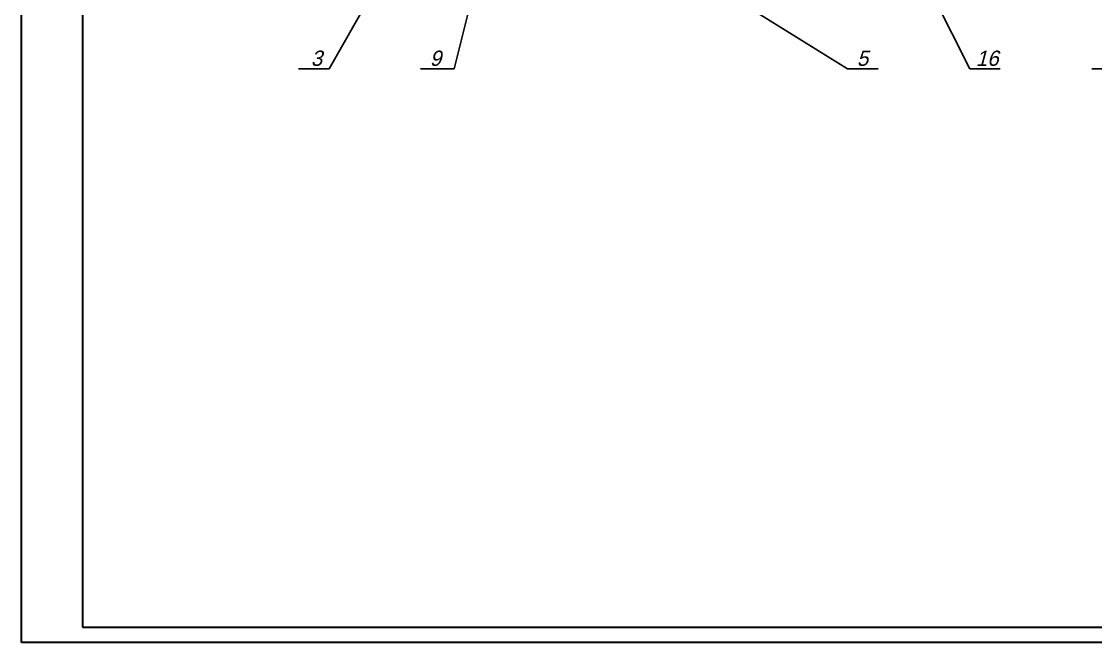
# Model space of a CAD drawing. Extents: x -1 to 839, y 2 to 596.
# Drawn here: x -0.8 to 351.3, y 2.1 to 205.5 of the extents above; entities that cross this region are included whole.
import ezdxf

# ---------------------------------------------------------------- set-up
doc = ezdxf.new("R2010")
doc.units = 0
doc.header["$MEASUREMENT"] = 0
doc.layers.get('0').update_dxf_attribs({"linetype": 'CONTINUOUS'})
doc.layers.add('Рамка', color=52, linetype='CONTINUOUS', lineweight=35)
doc.styles.add('CYRWIN', font='cyrwin.shx', dxfattribs={"oblique": 15, "height": 5})

msp = doc.modelspace()

# ---------------------------------------------------------------- linework, layer by layer
at = {"color": 5, "linetype": 'ByBlock'}
for p, q in [((164, 283), (141, 190)), ((142, 264), (100, 190)), ((274, 262), (310, 190)), ((217, 223), (270, 190)), ((100, 190), (90, 190)), ((141, 190), (130, 190)), ((270, 190), (280, 190)), ((310, 190), (320, 190)), ((360, 190), (350, 190))]:
    msp.add_line(p, q, dxfattribs=at)
at = {"layer": 'Рамка', "color": 3}
for p, q in [((-0.83, 2.09), (-0.83, 596.09)), ((19.17, 591.09), (19.17, 7.09)), ((19.17, 7.09), (834.17, 7.09)), ((839.17, 2.09), (-0.83, 2.09))]:
    msp.add_line(p, q, dxfattribs=at)

# ---------------------------------------------------------------- texts
at = {"color": 5, "linetype": 'ByBlock', "style": 'CYRWIN', "oblique": 15}
for s, p in [('3', (94, 191)), ('9', (133, 191)), ('5', (273, 191)), ('16', (312, 191))]:
    msp.add_text(s, height=5, dxfattribs=at).set_placement(p)

doc.saveas('drawing.dxf')
